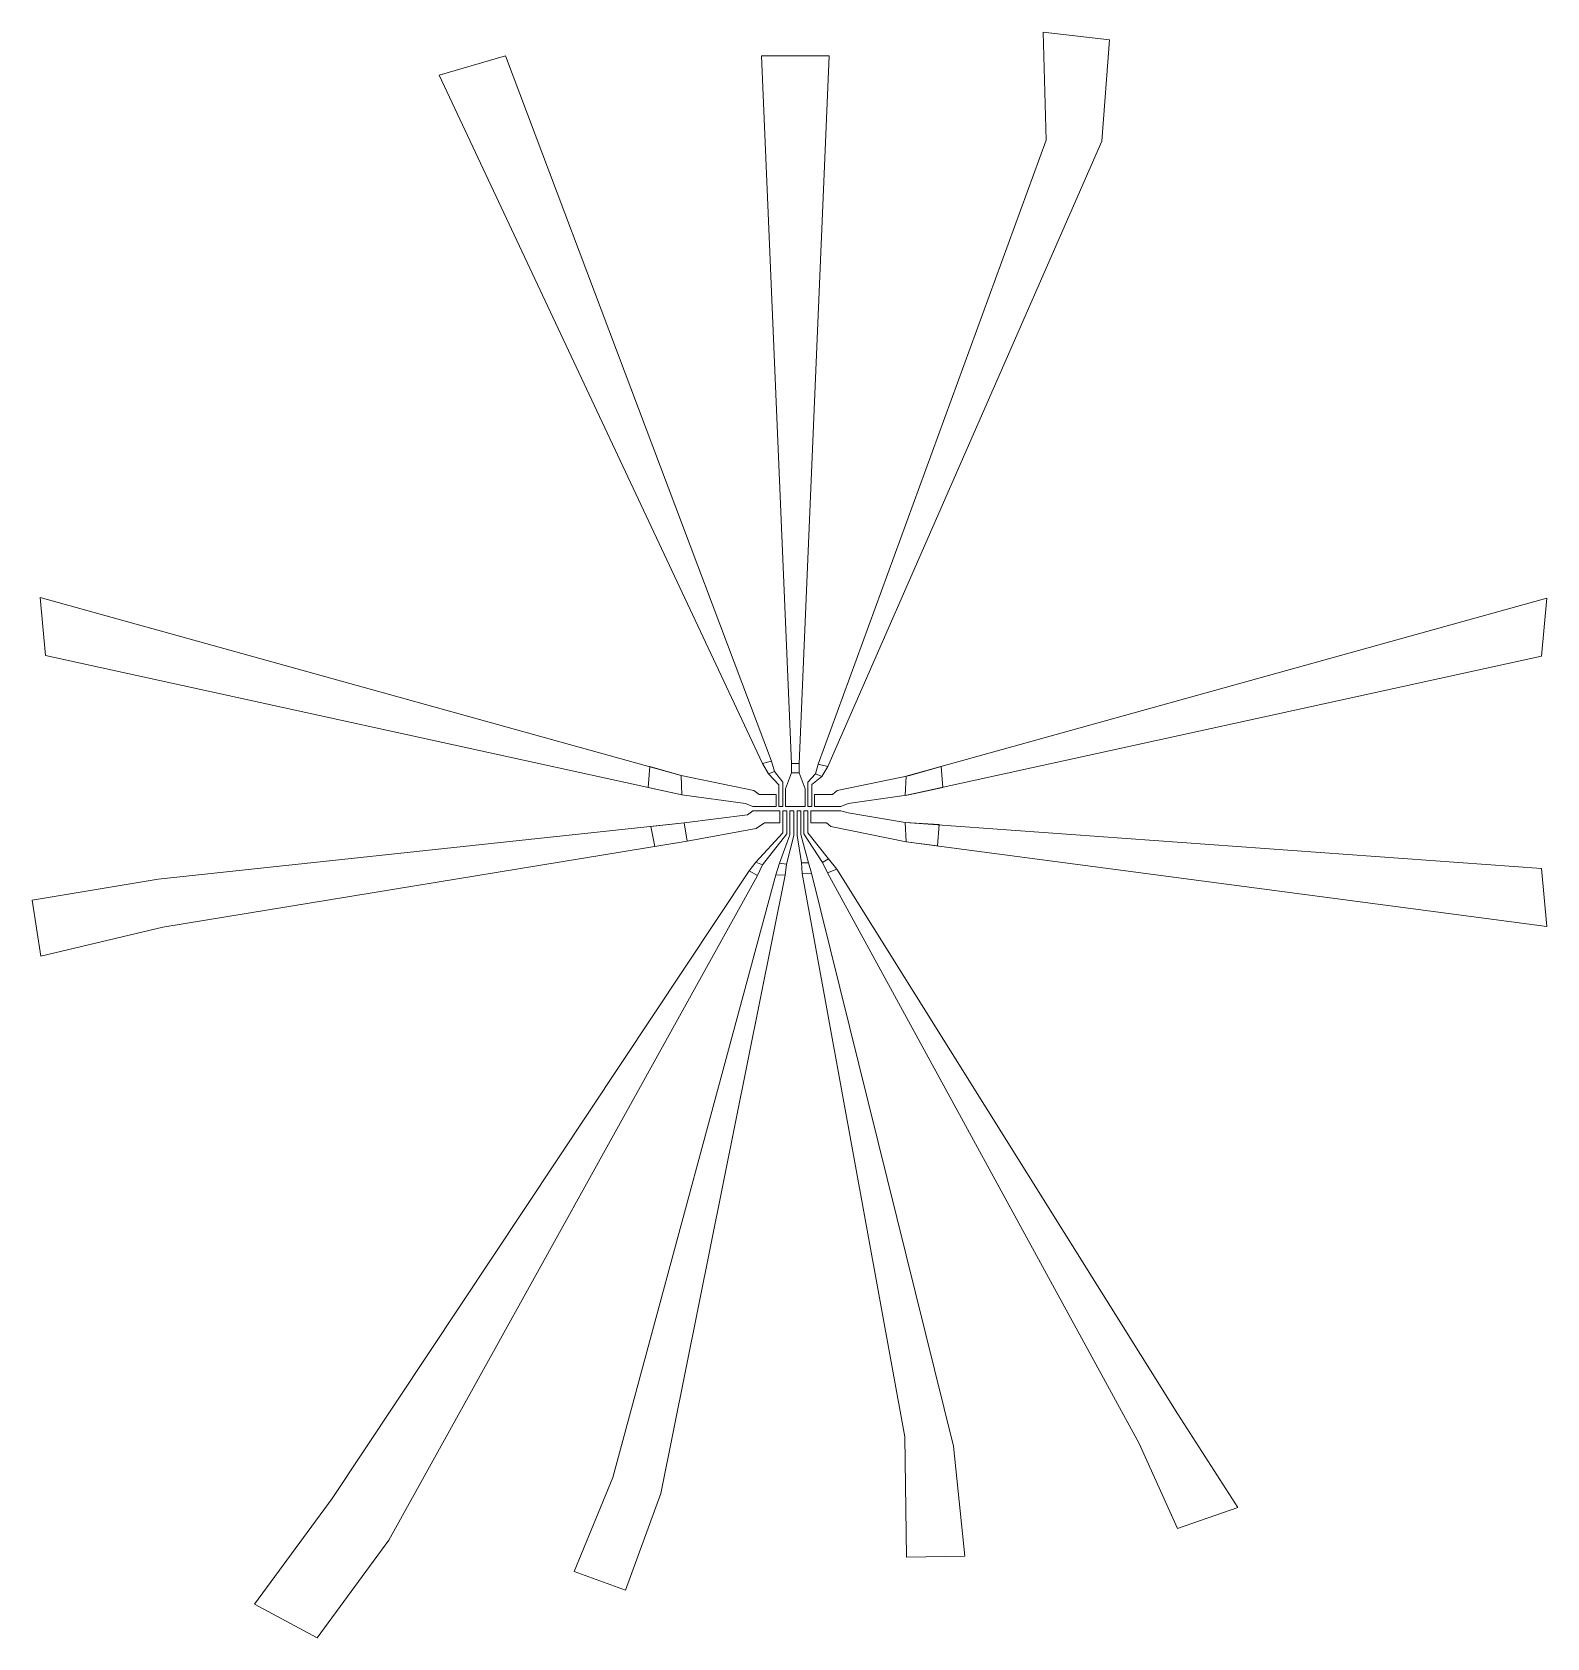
# Model space of a CAD drawing. Header units: inches. Extents: x -16.4 to 16.2, y -17.8 to 16.7.
import ezdxf

# ---------------------------------------------------------------- set-up
doc = ezdxf.new("R2010")
doc.units = ezdxf.units.IN
doc.header["$MEASUREMENT"] = 0
doc.layers.add('Medium_ebl2', color=80, linetype='Continuous', lineweight=0)
doc.layers.add('Small_ebl2', color=130, linetype='Continuous', lineweight=0)

msp = doc.modelspace()

# ---------------------------------------------------------------- linework, layer by layer
at = {"layer": 'Medium_ebl2'}
for points in [[(5.348, 16.662), (5.412, 14.341), (0.513, 0.951), (0.513, 0.951), (0.461, 0.741), (0.594, 0.69), (0.721, 0.903), (0.721, 0.903), (6.603, 14.324), (6.77, 16.497), (5.348, 16.662)], [(-6.193, 16.155), (-6.193, 16.155), (-6.193, 16.155), (-0.486, 1.015), (-0.486, 1.015), (-0.419, 0.795), (-0.552, 0.744), (-0.681, 0.964), (-0.681, 0.964), (-7.618, 15.74), (-7.618, 15.74), (-7.618, 15.74), (-6.193, 16.155)], [(0.751, 16.155), (0.751, 16.155), (0.751, 16.155), (0.107, 0.964), (0.107, 0.964), (0.107, 0.763), (-0.053, 0.763), (-0.053, 0.964), (-0.053, 0.964), (-0.697, 16.155), (-0.697, 16.155), (-0.697, 16.155), (0.751, 16.155)], [(-2.408, 0.293), (-16.065, 3.283), (-16.18, 4.529), (-2.428, 0.71)], [(2.386, 0.277), (16.042, 3.267), (16.157, 4.514), (2.406, 0.694)], [(-2.361, -0.309), (-13.649, -1.519), (-16.356, -1.966), (-16.165, -3.167), (-13.553, -2.55), (-2.295, -0.701)], [(2.386, -0.299), (16.042, -1.289), (16.157, -2.535), (2.406, -0.716)], [(-10.237, -17.799), (-11.582, -17.077), (-9.918, -14.808), (-9.918, -14.808), (-0.966, -1.341), (-0.966, -1.341), (-0.819, -1.152), (-0.676, -1.21), (-0.792, -1.449), (-0.792, -1.449), (-8.696, -15.704)], [(-3.616, -16.775), (-4.718, -16.374), (-3.891, -14.361), (-3.891, -14.361), (-0.395, -1.426), (-0.315, -1.173), (-0.315, -1.173), (-0.166, -1.198), (-0.166, -1.198), (-0.191, -1.434), (-2.862, -14.701), (-2.862, -14.701)], [(3.661, -16.043), (2.415, -16.07), (2.374, -13.484), (2.374, -13.484), (2.374, -13.484), (0.171, -1.396), (0.171, -1.396), (0.157, -1.163), (0.307, -1.163), (0.37, -1.388), (0.37, -1.388), (3.42, -13.684), (3.42, -13.684)], [(9.523, -15), (8.228, -15.451), (7.405, -13.629), (7.405, -13.629), (0.716, -1.383), (0.716, -1.383), (0.61, -1.156), (0.739, -1.079), (0.918, -1.303), (0.918, -1.303), (8.236, -13.001), (8.236, -13.001), (9.523, -15)]]:
    msp.add_lwpolyline(points, close=True, dxfattribs=at)
at = {"layer": 'Small_ebl2'}
for points in [[(-2.428, 0.71), (-0.867, 0.389), (-0.753, 0.301), (-0.753, 0.301), (-0.384, 0.301), (-0.384, 0.042), (-0.888, 0.042), (-1.045, 0.105), (-2.408, 0.293), (-3.135, 0.453), (-3.1, 0.902)], [(-0.486, 1.015), (-0.419, 0.795), (-0.244, 0.562), (-0.244, 0.042), (-0.325, 0.042), (-0.325, 0.51), (-0.552, 0.744), (-0.681, 0.964), (-0.486, 1.015)], [(-0.174, 0.042), (0.237, 0.042), (0.237, 0.423), (0.107, 0.763), (0.107, 0.964), (-0.053, 0.964), (-0.053, 0.763), (-0.183, 0.423), (-0.183, 0.042)], [(0.513, 0.951), (0.461, 0.741), (0.297, 0.562), (0.297, 0.042), (0.377, 0.042), (0.377, 0.512), (0.594, 0.69), (0.721, 0.903), (0.513, 0.951)], [(2.482, 0.71), (0.921, 0.389), (0.821, 0.301), (0.821, 0.301), (0.438, 0.301), (0.438, 0.042), (1, 0.042), (1.163, 0.105), (2.462, 0.293), (3.189, 0.453), (3.154, 0.902)], [(-3.079, -0.384), (-2.988, -0.818), (-2.295, -0.701), (-0.818, -0.426), (-0.639, -0.308), (-0.31, -0.308), (-0.31, -0.048), (-0.888, -0.048), (-1, -0.138), (-2.361, -0.309), (-3.079, -0.384)], [(-0.968, -1.341), (-0.789, -1.439), (-0.676, -1.21), (-0.159, -0.544), (-0.159, -0.047), (-0.239, -0.047), (-0.239, -0.524), (-0.819, -1.153), (-0.968, -1.341)], [(-0.395, -1.426), (-0.315, -1.173), (-0.089, -0.562), (-0.089, -0.047), (-0.009, -0.047), (-0.009, -0.578), (-0.165, -1.197), (-0.191, -1.434), (-0.395, -1.426)], [(0.37, -1.388), (0.308, -1.163), (0.142, -0.56), (0.142, -0.047), (0.062, -0.047), (0.062, -0.58), (0.157, -1.163), (0.171, -1.396), (0.37, -1.388)], [(0.918, -1.303), (0.739, -1.079), (0.739, -1.079), (0.292, -0.524), (0.292, -0.047), (0.212, -0.047), (0.212, -0.544), (0.61, -1.156), (0.61, -1.156), (0.716, -1.383), (0.918, -1.303)], [(2.406, -0.716), (0.786, -0.383), (0.693, -0.307), (0.693, -0.307), (0.362, -0.307), (0.362, -0.048), (1, -0.048), (1.163, -0.094), (2.386, -0.299), (3.113, -0.347), (3.077, -0.804)]]:
    msp.add_lwpolyline(points, close=True, dxfattribs=at)

doc.saveas('drawing.dxf')
